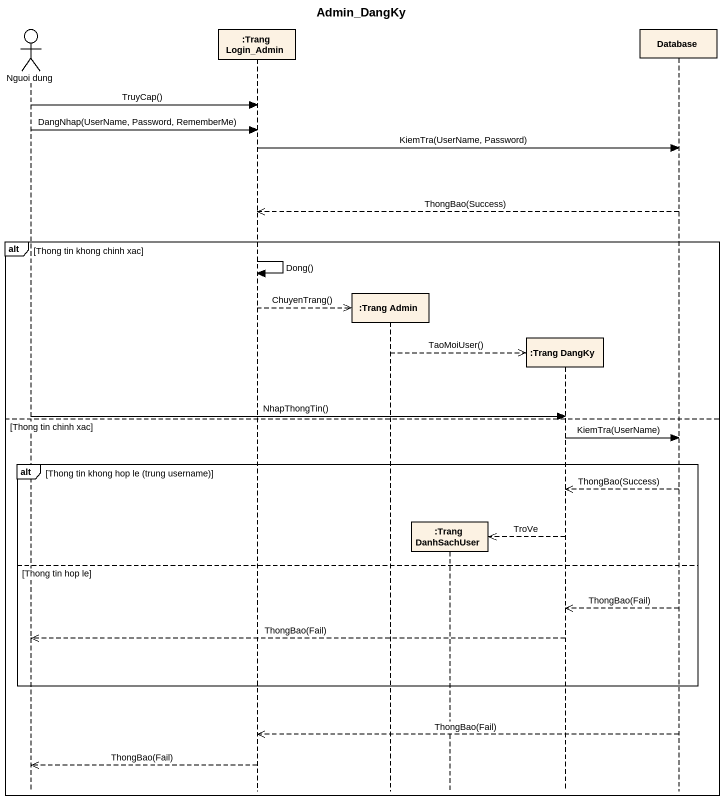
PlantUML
@startuml
title Admin_DangKy
hide footbox
actor "Nguoi dung" as Nguoi_dung
participant ":Trang Login_Admin" as Trang_Login_Admin
participant ":Trang Admin" as Trang_Admin
participant ":Trang DanhSachUser" as Trang_DanhSachUser
participant ":Trang DangKy" as Trang_DangKy
participant "Database" as Database_

Nguoi_dung -> Trang_Login_Admin : TruyCap()
Nguoi_dung -> Trang_Login_Admin : DangNhap(UserName, Password, RememberMe)
Trang_Login_Admin -> Database_ : KiemTra(UserName, Password)
Database_ -->> Trang_Login_Admin : ThongBao(Success)
alt Thong tin khong chinh xac
  Trang_Login_Admin -> Trang_Login_Admin : Dong()
  Trang_Login_Admin -->> Trang_Admin ** : ChuyenTrang()
  Trang_Admin -->> Trang_DangKy ** : TaoMoiUser()
  Nguoi_dung -> Trang_DangKy : NhapThongTin()
else Thong tin chinh xac
  Trang_DangKy -> Database_ : KiemTra(UserName)
  alt Thong tin khong hop le (trung username)
    Database_ -->> Trang_DangKy : ThongBao(Success)
    Trang_DangKy -->> Trang_DanhSachUser ** : TroVe
  else Thong tin hop le
    Database_ -->> Trang_DangKy : ThongBao(Fail)
    Trang_DangKy -->> Nguoi_dung : ThongBao(Fail)
  end
  Database_ -->> Trang_Login_Admin : ThongBao(Fail)
  Trang_Login_Admin -->> Nguoi_dung : ThongBao(Fail)
end
@enduml
